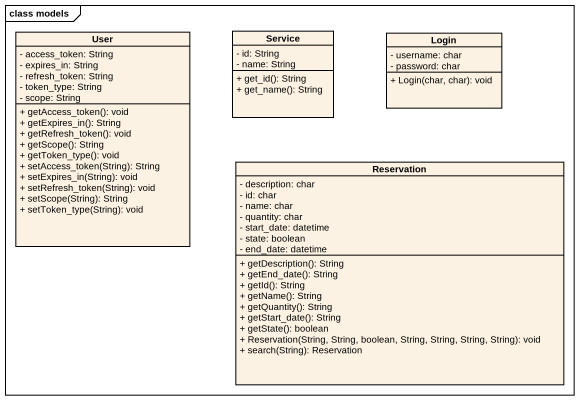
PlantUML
@startuml
mainframe class models
hide circle
hide empty members
skinparam classAttributeIconSize 0
class User {
  - access_token: String
  - expires_in: String
  - refresh_token: String
  - token_type: String
  - scope: String
  + getAccess_token(): void
  + getExpires_in(): String
  + getRefresh_token(): void
  + getScope(): String
  + getToken_type(): void
  + setAccess_token(String): String
  + setExpires_in(String): void
  + setRefresh_token(String): void
  + setScope(String): String
  + setToken_type(String): void
}
class Service {
  - id: String
  - name: String
  + get_id(): String
  + get_name(): String
}
class Login {
  - username: char
  - password: char
  + Login(char, char): void
}
class Reservation {
  - description: char
  - id: char
  - name: char
  - quantity: char
  - start_date: datetime
  - state: boolean
  - end_date: datetime
  + getDescription(): String
  + getEnd_date(): String
  + getId(): String
  + getName(): String
  + getQuantity(): String
  + getStart_date(): String
  + getState(): boolean
  + Reservation(String, String, boolean, String, String, String, String): void
  + search(String): Reservation
}
@enduml
